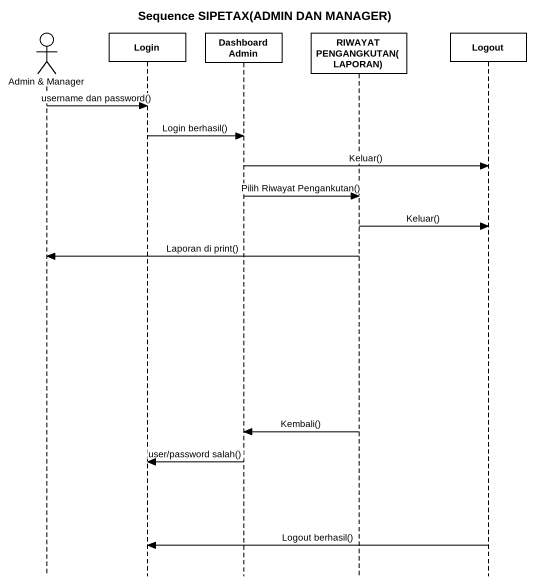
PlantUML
@startuml
title Sequence SIPETAX(ADMIN DAN MANAGER)
hide footbox
actor "Admin & Manager" as Admin_Manager
participant Login
participant "Dashboard Admin" as Dashboard_Admin
participant "RIWAYAT PENGANGKUTAN(LAPORAN)" as RIWAYAT_PENGANGKUTAN_LAPORAN
participant Logout

Admin_Manager -> Login : username dan password()
Login -> Dashboard_Admin : Login berhasil()
Dashboard_Admin -> Logout : Keluar()
Dashboard_Admin -> RIWAYAT_PENGANGKUTAN_LAPORAN : Pilih Riwayat Pengankutan()
RIWAYAT_PENGANGKUTAN_LAPORAN -> Logout : Keluar()
RIWAYAT_PENGANGKUTAN_LAPORAN -> Admin_Manager : Laporan di print()
RIWAYAT_PENGANGKUTAN_LAPORAN -> Dashboard_Admin : Kembali()
Dashboard_Admin -> Login : user/password salah()
Logout -> Login : Logout berhasil()
@enduml
